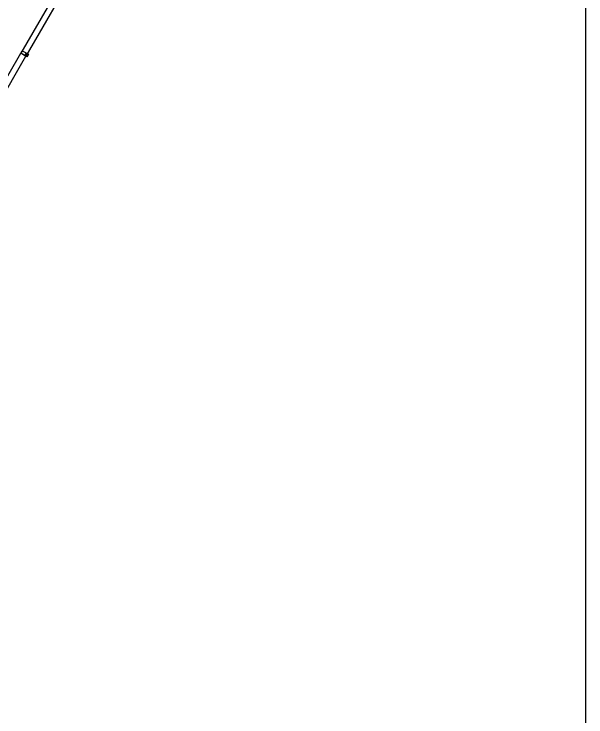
# Model space of a CAD drawing. Extents: x 11182 to 734459, y -1391328 to 152085.
# Drawn here: x 464429 to 476670, y -841854 to -826823 of the extents above; entities that cross this region are included whole.
import ezdxf

# ---------------------------------------------------------------- set-up
doc = ezdxf.new("R2010")
doc.units = 0
doc.header["$LTSCALE"] = 500
doc.header["$MEASUREMENT"] = 0
doc.layers.add('0_Defpoints', color=106, linetype='CONTINUOUS', plot=False)
doc.layers.add('1_Wall_Exist', color=251, linetype='CONTINUOUS')

msp = doc.modelspace()

# ---------------------------------------------------------------- linework, layer by layer
at = {"layer": '0_Defpoints'}
msp.add_lwpolyline([(375129, -802398), (375129, -868101), (476670, -868101), (476670, -802398)], close=True, dxfattribs=at)
at = {"layer": '1_Wall_Exist'}
for p, q in [((467657, -822320), (464573, -827661)), ((467767, -822384), (464683, -827725)), ((463634, -829287), (464573, -827661)), ((463745, -829351), (464683, -827725)), ((464573, -827661), (464604, -827607)), ((464683, -827725), (464573, -827661)), ((464655, -827709), (464573, -827661)), ((464604, -827607), (464686, -827655)), ((464686, -827655), (464655, -827709)), ((464667, -827688), (464695, -827704)), ((464675, -827675), (464703, -827691)), ((464683, -827725), (464714, -827671)), ((464705, -827737), (464683, -827725)), ((464736, -827684), (464705, -827737)), ((464714, -827671), (464736, -827684))]:
    msp.add_line(p, q, dxfattribs=at)

doc.saveas('drawing.dxf')
